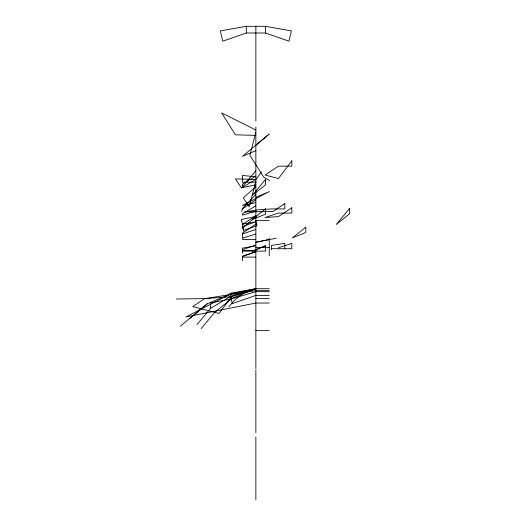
<?xml version="1.0" encoding="UTF-8"?>
<svg xmlns="http://www.w3.org/2000/svg" width="526" height="526" viewBox="0 0 526 526"><rect width="100%" height="100%" fill="white"/><g stroke="black" fill="none" stroke-linecap="round" stroke-linejoin="round"><path stroke-width="0.79" d="M255.86 132.368L249.863 155.249L263.723 177.177L269.568 180.497M255.86 181.358L249.186 206.797L243.288 197.815L255.86 186.717M241.73 211.498L242.558 208.381L255.86 194.462M255.86 179.55L261.481 171.976M269.246 288.721L255.86 288.721L231.604 296.749L218.98 313.45L192.772 306.592L204.627 298.617L255.86 290.641L269.246 290.641M201.221 328.546L214.818 312.234L232.551 298.045L255.86 288.721L229.888 293.344L232.308 303.614L255.86 295.421L269.246 295.421M228.902 306.862L234.201 300.491L241.973 294.277M255.86 170.726L242.466 186.664L242.466 184.047L255.86 176.078M197.013 324.542L210.689 308.262L231.177 296.072L255.86 288.721L230.197 294.139L207.205 303.837L180.425 326.14M255.86 145.294L269.246 133.999L242.466 156.301L255.86 150.653M190.004 318.355L207.205 303.837M242.407 208.94L255.86 199.814M242.407 233.215L255.86 224.096M255.86 215.719L242.21 224.655L243.571 230.421L256.964 225.759L255.86 221.071M255.86 205.804L242.466 213.773L242.466 215.141L255.86 211.156M241.362 187.861L255.86 179.458L235.464 178.873L241.362 187.861L255.86 184.81M230.197 294.139L186.026 316.948L255.86 303.035L269.246 303.035M255.86 197.289L269.246 191.642L242.466 205.469L255.86 202.648M252.684 251.126L265.597 245.767L265.597 251.126L242.466 251.126M252.204 251.126L265.597 245.767M246.293 33L222.748 41.192L220.322 30.922L246.293 26.3L265.42 26.3L291.391 30.922L288.965 41.192L265.42 33L246.293 33L246.293 26.3M242.466 249.679L255.86 245.017M242.466 256.412L255.86 251.75L242.466 256.3L242.466 260.778M242.466 233.991L255.86 229.448M255.86 234.083L242.466 238.068L242.466 239.435L255.86 239.435M210.689 308.262L210.689 302.864L231.177 298.939L255.86 291.667L269.246 291.667M269.246 239.448L255.86 242.276L276.242 238.212M255.86 245.767L242.466 248.147L242.466 253.348M231.604 296.749L204.627 298.617L176.322 299.005M255.86 182.226L242.466 182.226L242.466 175.421L255.86 176.868M255.86 220.585L269.246 220.585M255.86 247.628L269.246 247.628M271.423 248.726L291.818 248.726L291.818 243.367L278.432 247.799L278.432 248.726M242.466 250.369L255.86 250.369M242.466 257.109L255.86 257.109M255.86 298.498L269.246 298.498M255.86 330.637L269.246 330.637M255.86 135.392L235.464 134.807L221.604 112.886L255.86 130.034M242.407 233.202L242.756 237.601M284.809 248.726L284.809 243.367L271.423 245.451L271.423 249.653M269.246 238.212L269.246 255.814M265.42 26.3L265.42 33M255.86 26.3L255.86 121.19M255.86 127.009L255.86 368.66M255.86 370.028L255.86 432.655M255.86 437.073L255.86 499.7M231.177 296.072L231.177 298.939M291.818 160.805L278.432 178.524L265.038 175.02L278.432 166.163L291.818 166.163L291.818 160.805M265.597 179.386L252.204 195.455L265.597 184.738L265.597 179.386M349.678 208.355L336.292 224.424L349.678 213.714L349.678 208.355M255.86 216.462L243.288 227.561L243.571 231.17L242.466 226.482L255.86 221.821L242.466 224.201L241.362 219.513L255.86 216.462M265.597 208.809L252.204 219.52L265.597 214.161L265.597 208.809M305.816 227.16L292.43 237.87L305.816 232.518L305.816 227.16M284.809 203.555L272.955 211.531L244.643 211.919L258.036 209.835L271.423 208.914L284.809 208.914L284.809 203.555M291.818 207.744L278.432 216.6L265.038 217.527L278.432 213.102L291.818 213.102L291.818 207.744"/></g></svg>
